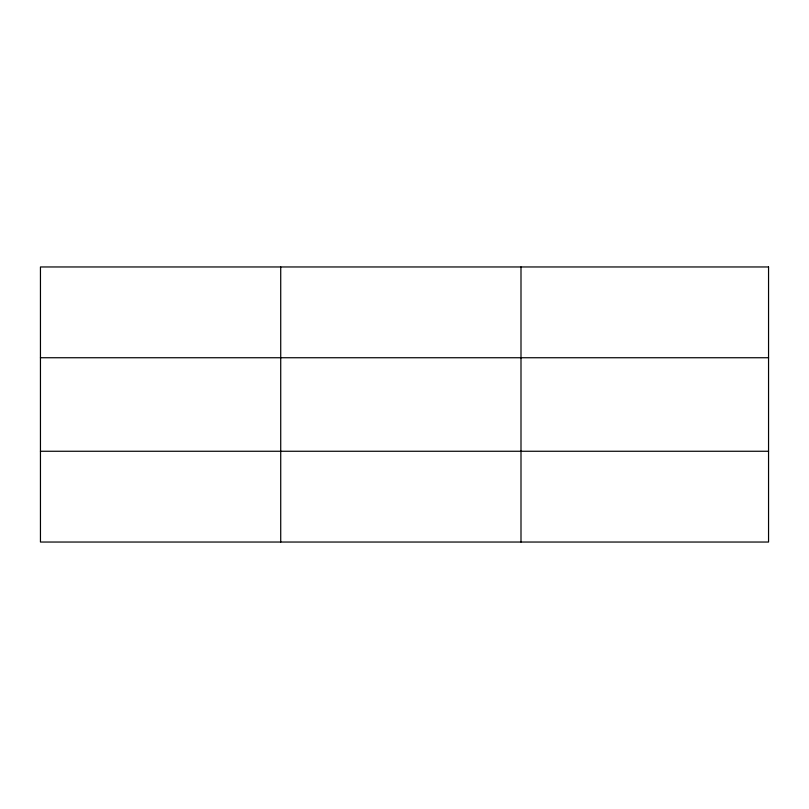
<?xml version="1.0" encoding="UTF-8"?>
<svg xmlns="http://www.w3.org/2000/svg" width="809" height="809" viewBox="0 0 809 809"><rect width="100%" height="100%" fill="white"/><g stroke="black" fill="none" stroke-linecap="round" stroke-linejoin="round"><path stroke-width="1.21" d="M280.723 542.04L280.723 266.96M520.996 542.04L520.996 266.96M40.45 357.74L768.55 357.74M40.45 451.26L768.55 451.26M768.55 266.96L768.55 542.04L40.45 542.04L40.45 266.96L768.55 266.96"/></g></svg>
